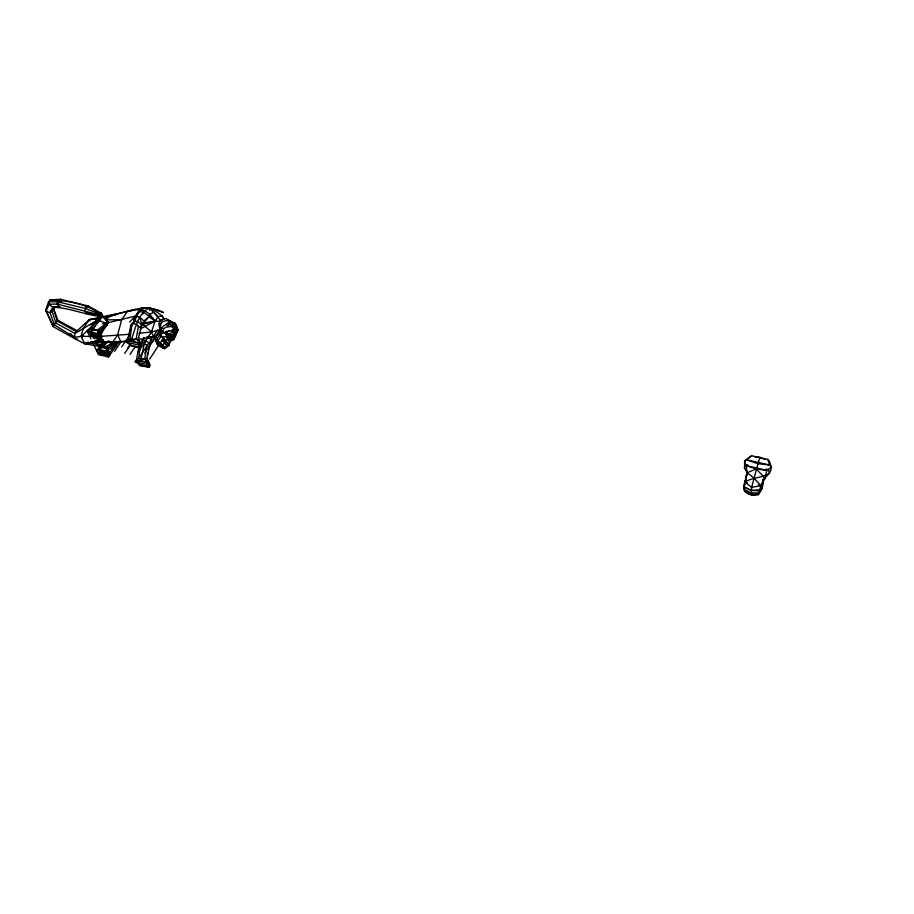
<?xml version="1.0" encoding="UTF-8"?>
<svg xmlns="http://www.w3.org/2000/svg" width="914" height="914" viewBox="0 0 914 914"><rect width="100%" height="100%" fill="white"/><g stroke="black" fill="none" stroke-linecap="round" stroke-linejoin="round"><path stroke-width="1.37" d="M138.974 333.302L151.507 331.908L160.144 329.943L160.704 323.933L162.749 321.488L168.576 320.243L173.066 323.762L175.305 330.525L175.134 335.209L176.665 332.947L176.676 330.125L168.313 323.008L163.343 326.07L154.889 338.66L157.528 344.487L164.052 348.44L164.806 348.657L169.193 345.355L163.64 338.237L158.259 334.147L161.789 336.649L167.251 342.921M168.85 339.654L169.193 345.355L168.61 345.378M744.613 484.077L747.252 472.687L744.396 467.694L745.253 464.335L744.59 461.102L751.628 455.755L767.863 459.422L769.554 461.57L771.382 467.203L770.662 470.619L769.245 473.395L762.447 480.695L764.721 478.947L766.869 470.356L771.382 467.203L769.565 465.032L767.863 459.422M175.031 334.296L178.036 330.491L176.482 325.841L175.077 323.225L168.576 320.243M751.936 493.777L751.537 494.623L747.538 493.354C758.369 496.211 747.401 494.828 744.716 491.309C742.899 489.424 745.07 477.119 745.036 484.18M171.284 322.014L165.88 318.472L160.361 320.094L158.922 324.893L160.144 329.943M147.234 361.076L147.428 358.254M147.622 355.432L147.817 352.598M764.961 459.411L759.728 457.583L751.582 487.356L751.297 494.988L758.437 494.543L760.916 485.688L763.864 479.005L762.013 485.688L762.253 488.213L763.864 479.005L763.487 476.434L756.209 468.996L746.315 465.649L745.253 464.335L747.938 464.952M138.688 341.722L139.042 337.54M745.024 481.724L746.887 472.881L746.635 470.687L744.396 467.694M744.487 485.414L744.133 489.401L751.011 492.897L759.146 492.932L762.253 488.213L758.437 494.543L751.045 494.394L744.716 491.309L746.978 491.846M168.393 345.126L171.969 339.505L171.067 340.282L168.862 339.722L169.478 334.398L174.403 330.137L176.482 325.841L173.066 323.762L172.438 327.109M100.7 346.669L84.614 343.641L75.314 339.037L74.457 337.3L74.959 333.439L76.273 331.565L89.309 319.637L101.054 317.729M147.383 363.441L148.525 361.716L145.36 360.127L144.8 358.859L146.811 345.389M140.299 345.343L140.745 342.624L143.429 340.351L144.001 337.609M138.414 326.115L136.152 339.3L130.839 340.888C135.569 329.566 136.906 314.028 149.473 307.812L163.572 312.599C144.561 301.928 123.984 313.411 104.87 317.558M762.013 485.688L759.5 490.567L751.125 490.372L743.95 486.911L746.692 475.04M166.462 331.359L166.222 332.707L170.244 340.316L173.82 339.54L175.865 334.136L174.403 330.137C167.331 330.411 159.756 333.29 156.5 339.597L158.933 345.366L164.052 348.44L162.795 346.977M136.437 359.945L138.7 358.231L144.8 358.859L147.965 360.447L150.193 365.497L149.062 367.211L141.499 365.943L135.295 361.67L136.437 359.945L138.997 346.315M127.697 340.499L129.971 338.694L136.152 339.3L139.351 340.888L141.647 346.086L140.493 347.823L131.148 345.618L126.532 342.224L127.697 340.499L130.771 325.738L134.986 321.043L137.02 313.753L140.962 309.869L143.955 308.212M744.613 466.711L744.59 461.102L751.628 455.755M93.651 336.363L81.095 336.375L74.457 337.3L54.554 325.03L49.927 312.554L52.818 307.195L60.027 306.727L58.565 307.081L57.079 304.054L57.593 301.746L59.136 299.678L60.598 299.335L88.35 306.041L101.363 313.274L102.551 315.73L101.991 316.507C85.276 315.239 69.487 307.561 52.818 307.195L48.853 304.213L48.556 301.906L50.076 299.826L60.598 299.335L61.581 301.357M77.336 338.911L75.314 339.037L52.841 326.447L45.7 310.017L48.556 301.906L57.593 301.746L85.379 308.486L100.266 314.199L101.991 316.507L100.597 316.187L100.072 315.056L101.363 313.274L101.683 315.273L102.551 315.73C88.749 304.076 67.887 300.546 50.076 299.826M146.229 360.105L150.639 342.784L150.959 343.538L149.359 345.401M134.175 321.34L135.443 316.061L140.607 308.429L149.473 307.812L153.575 309.697L162.155 315.947L164.326 319.26M137.637 340.648L141.864 325.087L149.188 316.495L149.725 314.325L153.758 312.211L160.693 320.608M111.291 344.178L117.678 334.81L121.642 319.82L127.594 311.137L141.236 309.081M155.54 337.792L150.193 344.327L146.229 341.002L143.429 340.351L141.807 342.373L142.835 338.477M90.943 341.562L107.098 342.156L84.614 343.641L81.095 336.375L83.265 328.275L89.309 319.637L134.644 309.926M130.771 325.738L133.364 323.145C133.41 319.157 142.481 304.488 134.427 319.237M133.581 322.573L135.443 316.061L107.875 322.802M143.407 321.877L141.042 326.252M92.097 333.964L90.52 336.226L91.686 332.308M155.974 336.466L153.346 336.375L151.507 331.908L155.106 321.077L158.065 316.644L162.155 315.947L163.069 318.152M162.681 347.777L157.528 344.487L154.889 338.66L155.928 335.575L160.955 330.057L168.05 336.192M101.066 335.061L103.773 327.281M173.717 327.212L172.597 330.388L173.123 331.017M751.297 494.988L751.548 494.303M747.846 492.84L748.098 492.109M756.209 468.996L756.564 468.002L766.869 470.356L756.209 468.996L747.252 472.687L754.061 478.182L760.916 485.688L751.582 487.356L744.807 481.929C752.576 477.519 761.705 477.942 769.245 473.395L768.663 469.693L765.943 469.076M47.585 306.773L49.664 300.98M141.807 342.373L143.806 337.403M47.162 307.927L45.7 310.017L53.206 325.555L52.841 326.447L57.799 320.266L53.286 307.778M130.371 325.59L133.364 323.133L135.009 319.363M174.003 332.068L175.465 329.508M140.528 327.92L143.03 322.573M90.52 336.226L91.88 333.827M142.493 314.416L143.784 312.222L155.106 321.077L160.099 321.488M170.244 340.316L174.437 332.433L174.403 330.137M100.997 313.776L102.025 314.599L101.465 315.376L57.079 304.054L48.853 304.213L46.008 311.651L49.927 312.554L52.144 311.491L55.057 306.818M89.892 320.871L89.309 319.637L99.695 318.849L74.959 333.439L56.028 323.225L52.144 311.491L55.08 307.07M147.965 360.447L146.823 362.173L149.062 367.211L138.894 364.298L139.511 365.463L141.499 365.943M149.656 359.099L158.876 345.092M149.085 362.972L147.942 364.697L135.295 361.67L138.7 358.231L140.745 342.624L144.355 343.47L149.268 347.297M148.514 365.954L149.633 364.24M140.208 356.163L157.654 329.885M144.663 353.295L159.379 331.108M138.254 351.787L152.101 331.017M157.208 343.013L157.528 344.487L158.933 345.366L161.801 345.572L165.011 343.013L166.188 341.242L165.285 340.762M138.779 343.915L139.933 342.19M140.505 343.493L139.339 345.229L140.493 347.823L131.148 345.618M139.911 346.532L141.076 344.795M130.039 354.369L135.478 346.246M138.585 341.608L140.139 339.288L155.974 336.192M140.905 328.069L135.912 324.162L132.256 323.328L129.971 338.694L126.532 342.224L139.339 345.229L138.197 342.613L139.351 340.888M127.412 348.577L130.462 344.052M124.692 353.432L130.953 344.132M121.711 346.886L129.491 335.369M114.57 351.262L120.911 341.916L129.08 341.208M108.835 351.342L107.018 354.015L100.346 352.576M109.531 352.815L107.715 355.489L101.043 354.061M108.16 354.872L117.118 341.699L117.86 343.31L108.915 356.483M92.817 342.841L98.415 354.563L108.4 356.963L110.217 354.301L107.452 348.383L102.299 347.389L96.644 350.85L101.66 355.34L98.849 349.434L107.772 341.79M108.4 356.963L105.636 351.045L107.452 348.383M100.026 347.32L103.431 342.35L128.908 341.071M100.254 339.608L102.094 336.935L99.26 330.857L94.051 329.874L90.543 331.942L93.422 338.009L100.254 339.608L97.398 333.541L87.253 331.165L93.993 324.47L99.34 320.631L102.06 316.724L104.173 316.45L108.492 322.848L99.34 336.101M100.551 349.913L96.644 350.85L103.705 340.579M97.192 341.333L99.249 338.351M101.385 335.415L99.535 338.1L92.622 336.306M115.061 315.399L115.838 314.279L103.67 317.307M97.398 333.541L99.26 330.857M88.224 331.394L96.918 320.288L102.06 316.724L107.726 321.18L98.106 335.061L91.183 333.267M100.072 315.056L101.363 313.274M100.597 316.187L101.991 316.507M102.551 315.73L101.877 314.405M154.854 338.134L150.959 343.538L152.787 340.796L147.074 336.729L146.229 341.002L144.355 343.47L141.179 357.991L139.248 360.904L137.249 360.424L146.823 362.173L139.248 360.904L144.8 358.859M88.35 306.041L86.91 306.396L85.379 308.486L84.853 310.806L86.293 313.845M136.529 317.135L136.186 316.358L139.888 311.366M57.079 304.054L60.598 299.335M154.889 338.66L157.893 340.556L160.213 345.743L164.806 348.657L160.304 342.659L163.64 338.237M133.375 323.133L134.986 321.043L137.831 321.682L141.864 325.087L140.208 319.1M81.723 337.666L83.505 335.621M92.451 325.395L96.918 320.288L90.383 324.893M99.26 331.953L101.991 329.051M129.571 322.105L135.443 316.061M139.773 311.457L143.784 312.234M99.637 351.102L106.321 352.541L108.149 349.868L105.304 347.743L102.299 347.389L108.755 340.945L96.644 350.85M146.868 337.78L147.999 336.66M176.482 325.841L175.568 326.744L178.059 329.726L174.928 330.08M166.325 336.066L167.822 334.604M159.207 345.561L160.064 344.715M165.731 341.002L167.205 339.551L167.045 334.501M170.941 336.135L171.969 335.13M161.801 345.572L163.652 344.349M161.492 346.909L162.166 346.246M171.843 340.179L167.205 339.551L169.627 339.585M171.649 336.969L175.865 334.136L173.02 330.742L168.759 330.708L169.181 331.211M172.358 337.814L173.374 336.809M168.325 321.397L169.124 320.597M94.131 328.583L90.543 331.942L99.34 320.631L106.23 323.35L106.995 325.018L97.729 331.588M81.095 336.375L93.993 324.47M143.624 321.317L149.176 316.473L155.106 321.077L140.173 328.994M56.885 321.614L57.445 321.145L53.606 309.412M166.142 335.849L167.753 334.524M108.492 322.848L105.704 319.786L110.046 316.267L115.838 314.279M168.999 338.854L173.169 335.472L173.02 330.742M173.843 337.894L175.454 336.592L177.167 330.48L178.036 330.491L175.854 324.699L170.712 321.762L168.313 323.008L168.553 326.584L165.285 327.589L163.606 328.96L162.726 331.485L158.453 334.375L160.955 330.057L159.722 329.566M105.304 347.743L112.205 342.396M94.051 329.874L97.113 330.262L106.23 323.35L102.494 323.807M138.345 311.765L140.962 309.892L144.766 310.737L149.736 314.336L155.106 321.077L142.687 324.39L142.138 323.133M163.537 338.706L161.355 336.135L157.893 340.556L164.349 347.411L168.736 344.235M139.511 365.463L142.527 363.406M762.824 480.158L764.721 478.947M90.829 338.671L87.253 331.165L95.307 326.332M135.295 361.67L136.997 360.744M107.132 348.394L115.655 343.847L116.398 345.469L107.761 349.719M104.71 326.149L106.995 325.018M88.35 342.042L84.614 343.641L103.031 339.894M114.067 346.429L116.398 345.469L113.713 346.372M167.456 332.205L164.703 332.742L166.04 334.307M169.993 340.065L173.82 339.54L173.169 335.472L166.222 332.707L167.559 334.878M102.299 347.389L115.655 343.847L109.909 341.425M97.238 319.352L99.695 318.849M142.767 323.373L155.106 321.077M147.542 337.117L156.248 336.421M94.965 340.831L97.649 340.488M100.323 340.145L103.008 339.802M100.62 336.363L128.828 334.341M113.165 344.075L115.655 343.847M168.862 339.722L171.067 340.282M140.619 308.441L147.828 308.247L153.575 309.697L149.473 307.812L153.758 312.211M101.18 337.563L103.431 342.35L120.911 341.916L117.678 334.81M151.861 336.66L153.164 336.649M105.704 319.786L121.642 319.82M755.09 457.183L760.391 457.263M172.06 326.664L168.553 326.584L166.074 324.447M161.789 336.649L167.468 336.969M752.873 494.84L755.558 495.251M172.369 322.722L175.077 323.225L176.116 326.858M90.406 313.993L101.123 316.05L100.266 314.199M136.186 316.358L139.545 317.112L144.503 321.534L142.687 324.39L151.507 331.908M85.573 312.337L100.38 315.718M755.33 467.717L746.315 465.649L747.138 474.88M50.876 311.206L52.144 311.491M744.807 481.929L747.492 482.558M758.232 485.06L760.916 485.688M128.817 340.419L138.197 342.613M128.337 340.785L138.437 343.15M97.729 334.25L98.563 334.444M760.277 489.527L761.145 489.733M756.872 489.95L759.5 490.567L751.125 490.372L743.95 486.911M756.164 494.017L758.437 494.543M98.849 349.434L105.636 351.045M138.894 364.298L148.833 366.697M91.903 334.787L98.826 336.592L100.677 333.896L98.712 332.365M99.695 340.636L103.568 341.893M92.268 342.384L101.591 345.446M158.979 323.293L160.704 323.933M92.12 342.499L100.94 345.949M168.313 323.008L172.563 325.213L174.871 329.2M164.611 342.796L166.942 345.538L165.388 343.71M78.581 331.428L57.799 320.266L59.901 322.082M162.326 345.046L164.349 347.411M57.445 321.145L76.273 331.565M160.361 320.094L162.749 321.488M160.498 327.052L162.281 328.16M97.113 330.262L99.969 332.376M100.437 314.553L101.465 315.376M70.321 333.61L74.457 337.3M158.065 316.644L149.473 307.812L149.588 310.429M165.011 343.013L162.269 340.042L163.835 341.882M175.956 326.949L173.066 323.762L174.323 325.258M160.304 342.659L162.532 345.149M116.409 341.642L117.86 343.31M87.253 331.165L89.206 333.461M169.09 337.952L168.53 337.289L169.478 334.398L173.82 339.54M176.813 328.229L178.059 329.726M175.305 330.525L176.665 332.947M57.593 301.746L59.056 304.739M59.136 299.678L60.598 302.683M102.402 342.476L104.139 346.189M86.91 306.396L87.367 307.378M100.826 313.422L101.511 314.907M104.173 316.45L105.201 318.678M139.545 317.112L139.876 317.901M103.431 342.35L104.253 346.326M769.565 465.032L757.569 463.638L746.532 459.788L769.565 465.032"/></g></svg>
